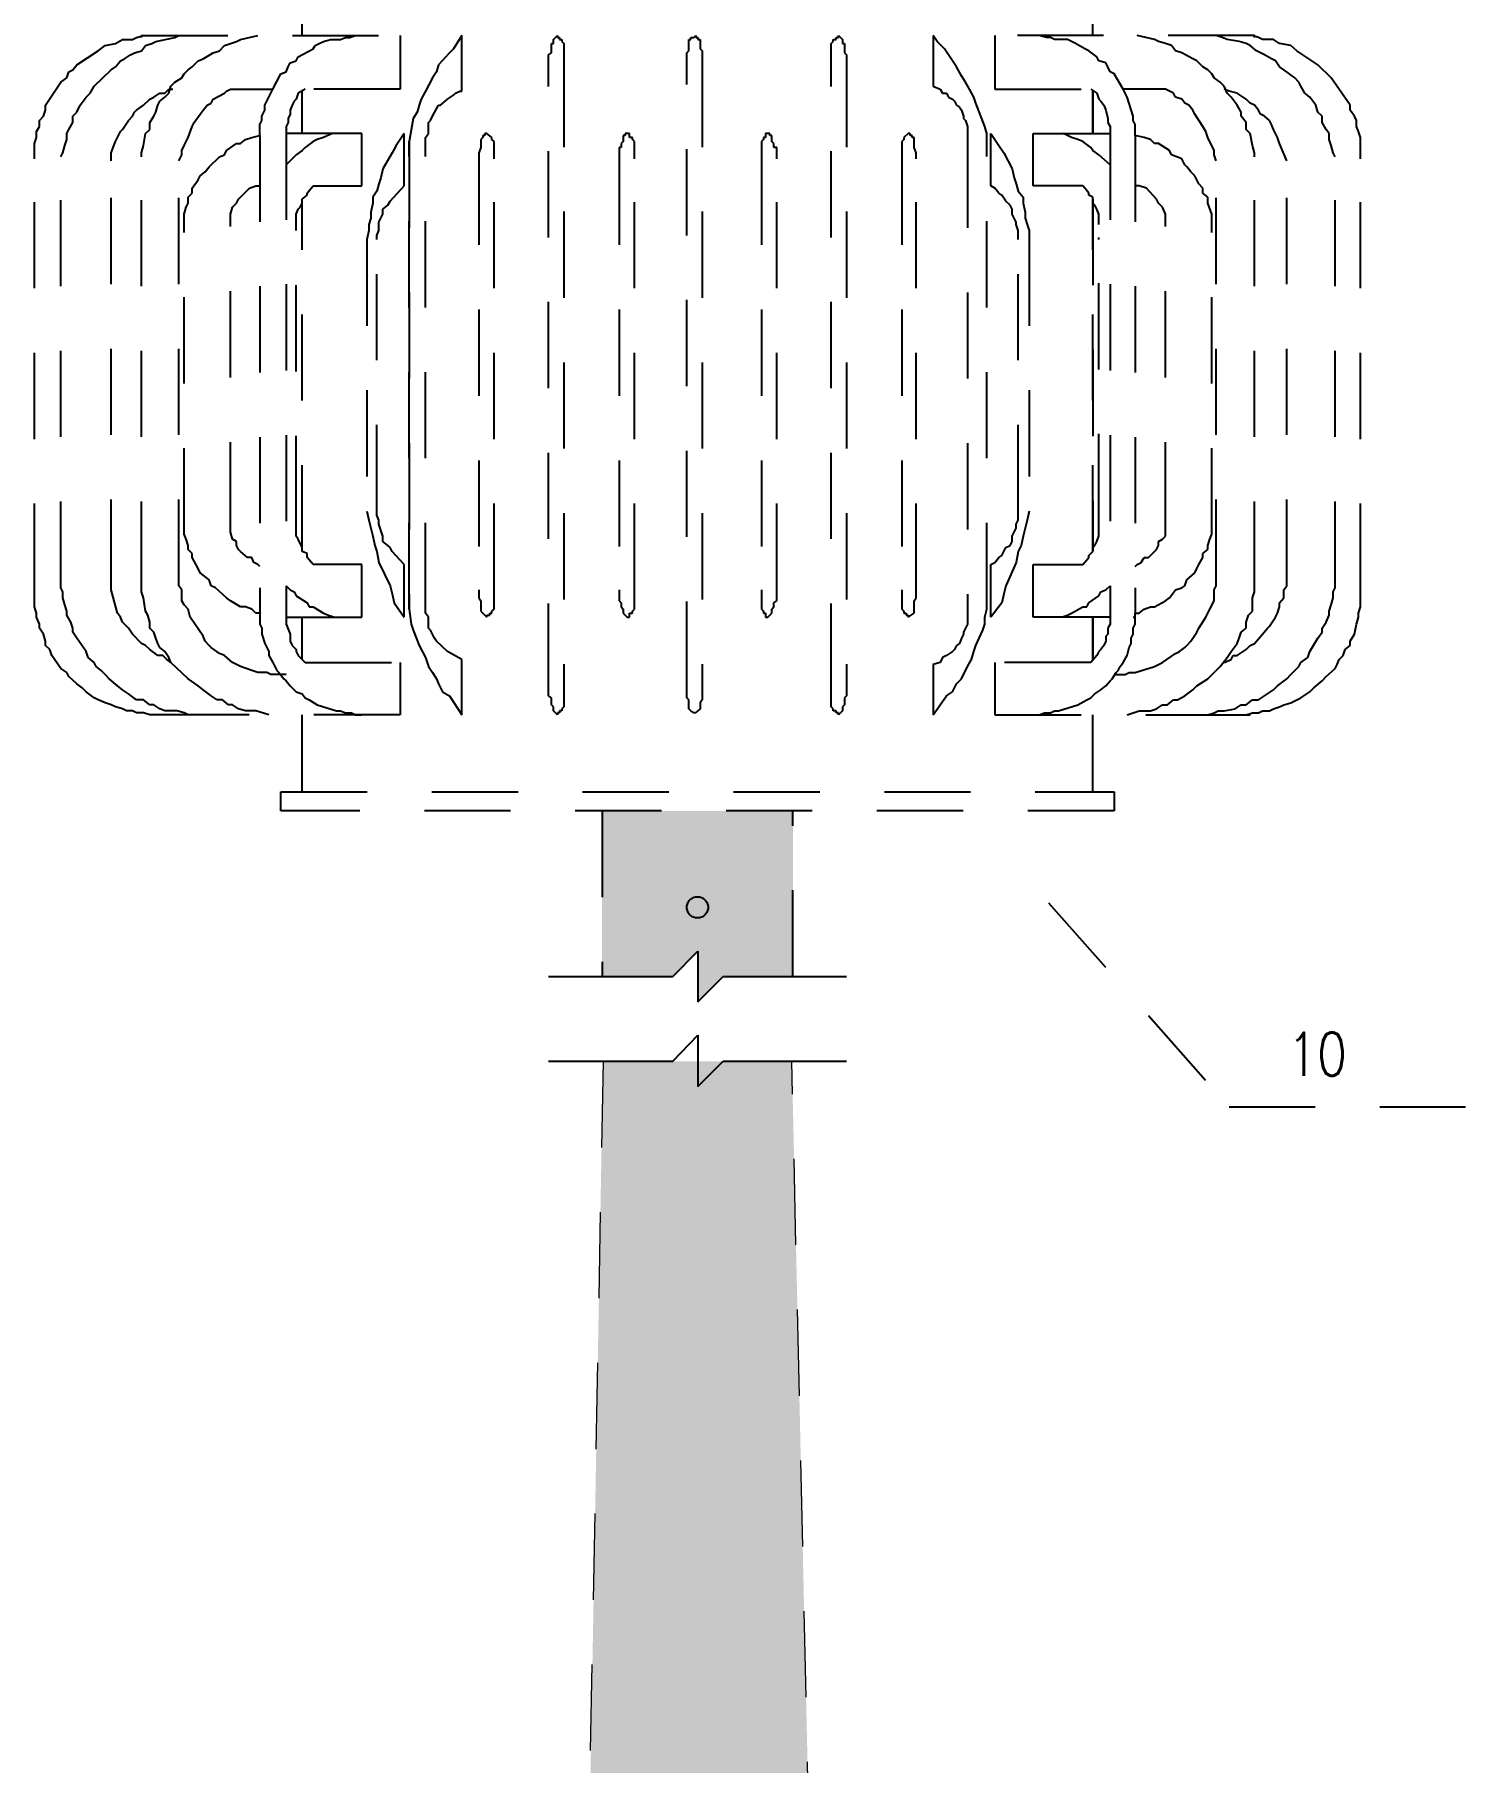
# Model space of a CAD drawing. Header units: metres. Extents: x 2999 to 3164, y 1641 to 1678.
# Drawn here: x 3117.971 to 3121.291, y 1661.37 to 1665.38 of the extents above; entities that cross this region are included whole.
import ezdxf

# ---------------------------------------------------------------- set-up
doc = ezdxf.new("R2010")
doc.units = ezdxf.units.M
doc.linetypes.add('CONTORNO_QUADRO_T', pattern=[0.35, 0.2, -0.15])
doc.linetypes.add('Contínuo', pattern=[0])
doc.layers.add('PDF29_Geometry', color=7, linetype='Continuous')
doc.layers.add('PDF29_Solid Fills', color=7, linetype='Continuous', true_color=0x939598)
doc.layers.add('PDF8_Text', color=30, linetype='Continuous', true_color=0xff7f00)
doc.styles.add('ROMANS', font='ROMANS.shx', dxfattribs={"width": 0.8, "height": 0.1})

msp = doc.modelspace()

# ---------------------------------------------------------------- linework, layer by layer
at = {"layer": 'PDF29_Geometry', "linetype": 'CONTORNO_QUADRO_T', "lineweight": 25}
for points in [[(3118.592, 1665.3776), (3118.592, 1665.6002)], [(3120.4265, 1665.3776), (3120.4265, 1665.6002)], [(3118.5779, 1664.9254), (3118.5779, 1664.9442), (3118.5779, 1664.9488), (3118.5779, 1664.9629), (3118.5826, 1664.9746), (3118.5873, 1664.9793), (3118.592, 1664.9887), (3118.592, 1664.9981), (3118.6037, 1665.0074), (3118.6037, 1665.0121), (3118.613, 1665.0238), (3118.6177, 1665.0285), (3118.7302, 1665.0285), (3118.7302, 1665.1503), (3118.5545, 1665.1503), (3118.5545, 1664.028), (3118.5545, 1664.0116), (3118.5638, 1663.9882), (3118.5638, 1663.9835), (3118.5638, 1663.9718), (3118.5685, 1663.9624), (3118.5779, 1663.9531), (3118.5779, 1663.9484), (3118.5826, 1663.939), (3118.599, 1663.9226), (3118.8192, 1663.9226), (3118.8192, 1663.8008), (3118.2874, 1663.8008), (3118.2382, 1663.8008), (3118.2241, 1663.8055), (3118.2077, 1663.8055), (3118.1983, 1663.8101), (3118.1843, 1663.8101), (3118.1749, 1663.8148), (3118.1585, 1663.8195), (3118.1491, 1663.8242), (3118.1351, 1663.8289), (3118.1187, 1663.8359), (3118.1093, 1663.8406), (3118.0906, 1663.8547), (3118.0812, 1663.864), (3118.0695, 1663.8734), (3118.0507, 1663.8898), (3118.046, 1663.8992), (3118.032, 1663.9086), (3118.0109, 1663.939), (3118.0062, 1663.9531), (3117.9968, 1663.9624), (3117.9968, 1663.9718), (3117.9921, 1663.9882), (3117.9828, 1664.0023), (3117.9828, 1664.0116), (3117.9757, 1664.028), (3117.9757, 1664.0374), (3117.9711, 1664.0515), (3117.9711, 1664.0608), (3117.9711, 1664.0772), (3117.9711, 1664.0913), (3117.9711, 1665.0918), (3117.9711, 1665.1011), (3117.9711, 1665.1175), (3117.9711, 1665.1269), (3117.9757, 1665.141), (3117.9757, 1665.155), (3117.9828, 1665.1667), (3117.9828, 1665.1808), (3117.9921, 1665.1902), (3117.9968, 1665.2042), (3117.9968, 1665.216), (3118.032, 1665.2698), (3118.046, 1665.2792), (3118.0507, 1665.2933), (3118.0601, 1665.298), (3118.0695, 1665.3097), (3118.1187, 1665.3425), (3118.1351, 1665.3542), (3118.1585, 1665.3589), (3118.1749, 1665.3682), (3118.1843, 1665.3682), (3118.1983, 1665.3682), (3118.2077, 1665.3729), (3118.2241, 1665.3776)], [(3118.3272, 1663.8008), (3118.3178, 1663.8055), (3118.3014, 1663.8101), (3118.2874, 1663.8101), (3118.2733, 1663.8101), (3118.2616, 1663.8148), (3118.2475, 1663.8242), (3118.2382, 1663.8242), (3118.2241, 1663.8359), (3118.2077, 1663.8359), (3118.189, 1663.85), (3118.1749, 1663.8593), (3118.1632, 1663.8687), (3118.1444, 1663.8851), (3118.1351, 1663.8945), (3118.1257, 1663.9039), (3118.114, 1663.9132), (3118.1093, 1663.9226), (3118.0952, 1663.9343), (3118.0906, 1663.9484), (3118.0695, 1663.9788), (3118.0601, 1663.9929), (3118.0601, 1664.0023), (3118.0554, 1664.0163), (3118.046, 1664.0327), (3118.046, 1664.0421), (3118.0413, 1664.0562), (3118.0367, 1664.0726), (3118.0367, 1664.0866), (3118.032, 1664.096), (3118.032, 1665.0965), (3118.0367, 1665.1058), (3118.0413, 1665.1222), (3118.046, 1665.1363), (3118.046, 1665.1503), (3118.0507, 1665.1597), (3118.0601, 1665.1761), (3118.0601, 1665.1902), (3118.0695, 1665.1996), (3118.0765, 1665.216), (3118.0906, 1665.2347), (3118.0999, 1665.2441), (3118.1093, 1665.2605), (3118.1491, 1665.298), (3118.1585, 1665.305), (3118.1702, 1665.319), (3118.1796, 1665.3237), (3118.1936, 1665.3331), (3118.203, 1665.3378), (3118.2194, 1665.3425), (3118.2288, 1665.3542), (3118.2428, 1665.3589), (3118.2522, 1665.3636), (3118.2967, 1665.3729), (3118.3061, 1665.3776)], [(3118.5146, 1663.8008), (3118.4842, 1663.8101), (3118.4701, 1663.8101), (3118.4607, 1663.8101), (3118.4443, 1663.8148), (3118.4303, 1663.8242), (3118.4209, 1663.8242), (3118.4069, 1663.8359), (3118.3951, 1663.8359), (3118.3811, 1663.8453), (3118.3623, 1663.8593), (3118.3506, 1663.8687), (3118.3272, 1663.8851), (3118.2874, 1663.9226), (3118.2827, 1663.9343), (3118.2733, 1663.9484), (3118.2616, 1663.9578), (3118.2569, 1663.9671), (3118.2522, 1663.9788), (3118.2475, 1663.9929), (3118.2382, 1664.0023), (3118.2382, 1664.0163), (3118.2335, 1664.0327), (3118.2288, 1664.0421), (3118.2241, 1664.0726), (3118.2194, 1664.0866), (3118.2194, 1664.096), (3118.2194, 1665.0965), (3118.2194, 1665.1058), (3118.2241, 1665.1222), (3118.2288, 1665.1503), (3118.2382, 1665.1597), (3118.2382, 1665.1761), (3118.2475, 1665.1902), (3118.2522, 1665.1996), (3118.2569, 1665.216), (3118.2616, 1665.2253), (3118.2733, 1665.2347), (3118.2827, 1665.2441), (3118.2874, 1665.2605), (3118.2967, 1665.2698), (3118.3131, 1665.2792), (3118.3178, 1665.2886), (3118.3272, 1665.298), (3118.3366, 1665.305), (3118.3506, 1665.319), (3118.3623, 1665.3237), (3118.3858, 1665.3378), (3118.3998, 1665.3425), (3118.4115, 1665.3542), (3118.4256, 1665.3589), (3118.4397, 1665.3636), (3118.449, 1665.3682), (3118.4889, 1665.3776)], [(3118.2194, 1665.3729), (3118.2194, 1665.3776), (3118.8192, 1665.3776), (3118.8192, 1665.2534), (3118.599, 1665.2534), (3118.5826, 1665.2441), (3118.5779, 1665.23), (3118.5732, 1665.2253), (3118.5685, 1665.216), (3118.5638, 1665.2042), (3118.5638, 1665.1949), (3118.5592, 1665.1855), (3118.5592, 1665.1761), (3118.5545, 1665.1667), (3118.5545, 1665.1457)], [(3118.4935, 1665.1457), (3118.4935, 1664.0374), (3118.4842, 1664.0374), (3118.4748, 1664.0468), (3118.4607, 1664.0515), (3118.449, 1664.0515), (3118.4256, 1664.0655), (3118.4162, 1664.0726), (3118.3905, 1664.096), (3118.3811, 1664.1007), (3118.3764, 1664.1147), (3118.3553, 1664.1311), (3118.3506, 1664.1405), (3118.3366, 1664.1663), (3118.3366, 1664.1757), (3118.3272, 1664.185), (3118.3272, 1664.1944), (3118.3225, 1664.2085), (3118.3178, 1664.2202), (3118.3178, 1664.9629), (3118.3225, 1664.9793), (3118.3272, 1664.9887), (3118.3272, 1665.0027), (3118.3366, 1665.0121), (3118.3366, 1665.0238), (3118.3506, 1665.0426), (3118.3553, 1665.0519), (3118.367, 1665.0613), (3118.3764, 1665.073), (3118.3998, 1665.0965), (3118.4115, 1665.1011), (3118.4162, 1665.1105), (3118.4397, 1665.1269), (3118.449, 1665.1269), (3118.4607, 1665.1363), (3118.4748, 1665.141), (3118.4935, 1665.1457), (3118.4935, 1665.1714), (3118.4982, 1665.1808), (3118.4982, 1665.1902), (3118.5053, 1665.2042), (3118.5053, 1665.216), (3118.5146, 1665.2347), (3118.5193, 1665.2441), (3118.524, 1665.2534), (3118.5428, 1665.2886), (3118.5545, 1665.2933), (3118.5592, 1665.305), (3118.5638, 1665.3144), (3118.5779, 1665.319), (3118.5826, 1665.3284), (3118.6177, 1665.3472), (3118.6224, 1665.3542), (3118.6318, 1665.3589), (3118.6412, 1665.3636), (3118.6576, 1665.3682), (3118.6669, 1665.3682), (3118.681, 1665.3682), (3118.6927, 1665.3729), (3118.7021, 1665.3729), (3118.7161, 1665.3776), (3118.7255, 1665.3776)], [(3120.8014, 1665.3729), (3120.8014, 1665.3776), (3120.1993, 1665.3776), (3120.1993, 1665.2534), (3120.4218, 1665.2534), (3120.4359, 1665.2441), (3120.4406, 1665.23), (3120.4453, 1665.2253), (3120.4523, 1665.216), (3120.457, 1665.2042), (3120.4617, 1665.1855), (3120.4617, 1665.1761), (3120.4664, 1665.1667), (3120.4664, 1665.1457)], [(3120.5249, 1665.1457), (3120.5249, 1664.0374), (3120.5343, 1664.0374), (3120.546, 1664.0468), (3120.5601, 1664.0515), (3120.5695, 1664.0515), (3120.5952, 1664.0655), (3120.6046, 1664.0726), (3120.6187, 1664.0913), (3120.6327, 1664.096), (3120.6397, 1664.1007), (3120.6444, 1664.1147), (3120.6632, 1664.1311), (3120.6679, 1664.1405), (3120.6725, 1664.1499), (3120.6819, 1664.1663), (3120.6819, 1664.1757), (3120.6936, 1664.185), (3120.6936, 1664.1944), (3120.6983, 1664.2085), (3120.703, 1664.2202), (3120.703, 1664.9629), (3120.6936, 1664.9887), (3120.6936, 1665.0027), (3120.6819, 1665.0121), (3120.6819, 1665.0238), (3120.6725, 1665.0332), (3120.6679, 1665.0426), (3120.6632, 1665.0519), (3120.6538, 1665.0613), (3120.6444, 1665.073), (3120.6397, 1665.0777), (3120.6327, 1665.0918), (3120.6093, 1665.1011), (3120.6046, 1665.1105), (3120.5788, 1665.1269), (3120.5695, 1665.1269), (3120.5601, 1665.1363), (3120.546, 1665.141), (3120.5249, 1665.1457), (3120.5249, 1665.1714), (3120.5203, 1665.1808), (3120.5203, 1665.1902), (3120.5062, 1665.2347), (3120.5015, 1665.2441), (3120.4968, 1665.2534), (3120.4757, 1665.2886), (3120.4664, 1665.2933), (3120.4617, 1665.305), (3120.457, 1665.3144), (3120.4406, 1665.319), (3120.4359, 1665.3284), (3120.4172, 1665.3425), (3120.4078, 1665.3472), (3120.3867, 1665.3589), (3120.3773, 1665.3636), (3120.368, 1665.3682), (3120.3539, 1665.3682), (3120.3375, 1665.3682), (3120.3281, 1665.3729), (3120.3188, 1665.3729), (3120.3024, 1665.3776), (3120.293, 1665.3776)], [(3120.5062, 1663.8008), (3120.5343, 1663.8101), (3120.5507, 1663.8101), (3120.5601, 1663.8101), (3120.5741, 1663.8148), (3120.5882, 1663.8242), (3120.5999, 1663.8242), (3120.614, 1663.8359), (3120.6233, 1663.8359), (3120.6397, 1663.8453), (3120.6585, 1663.8593), (3120.6679, 1663.8687), (3120.6936, 1663.8851), (3120.7124, 1663.9039), (3120.7218, 1663.9132), (3120.7382, 1663.9343), (3120.7475, 1663.9484), (3120.7616, 1663.9671), (3120.7663, 1663.9788), (3120.771, 1663.9929), (3120.7827, 1664.0023), (3120.7827, 1664.0163), (3120.7874, 1664.0327), (3120.7967, 1664.0421), (3120.7967, 1664.0562), (3120.7967, 1664.0726), (3120.8014, 1664.0866), (3120.8014, 1664.096), (3120.8014, 1665.0965), (3120.8014, 1665.1058), (3120.7967, 1665.1222), (3120.792, 1665.1503), (3120.7827, 1665.1597), (3120.7827, 1665.1761), (3120.771, 1665.1902), (3120.771, 1665.1996), (3120.7616, 1665.216), (3120.7475, 1665.2347), (3120.7382, 1665.2441), (3120.7311, 1665.2605), (3120.7218, 1665.2698), (3120.7077, 1665.2792), (3120.703, 1665.2886), (3120.6936, 1665.298), (3120.6819, 1665.305), (3120.6679, 1665.319), (3120.6585, 1665.3237), (3120.6327, 1665.3378), (3120.6187, 1665.3425), (3120.6093, 1665.3542), (3120.5952, 1665.3589), (3120.5788, 1665.3636), (3120.5695, 1665.3682), (3120.5296, 1665.3776)], [(3120.6936, 1663.8008), (3120.7077, 1663.8055), (3120.7171, 1663.8101), (3120.7311, 1663.8101), (3120.7569, 1663.8148), (3120.771, 1663.8242), (3120.7827, 1663.8242), (3120.7967, 1663.8359), (3120.8108, 1663.8359), (3120.8319, 1663.85), (3120.8459, 1663.8593), (3120.8553, 1663.8687), (3120.8764, 1663.8851), (3120.8858, 1663.8945), (3120.8951, 1663.9039), (3120.9045, 1663.9132), (3120.9092, 1663.9226), (3120.9256, 1663.9343), (3120.9303, 1663.9484), (3120.949, 1663.9788), (3120.9584, 1663.9929), (3120.9584, 1664.0023), (3120.9678, 1664.0163), (3120.9748, 1664.0327), (3120.9748, 1664.0421), (3120.9795, 1664.0562), (3120.9842, 1664.0726), (3120.9842, 1664.0866), (3120.9889, 1664.096), (3120.9889, 1665.0965), (3120.9842, 1665.1058), (3120.9795, 1665.1222), (3120.9748, 1665.1363), (3120.9748, 1665.1503), (3120.9678, 1665.1597), (3120.9584, 1665.1761), (3120.9584, 1665.1902), (3120.949, 1665.1996), (3120.9443, 1665.216), (3120.9303, 1665.2347), (3120.9186, 1665.2441), (3120.9092, 1665.2605), (3120.9045, 1665.2698), (3120.8951, 1665.2792), (3120.8694, 1665.298), (3120.86, 1665.305), (3120.8506, 1665.319), (3120.8412, 1665.3237), (3120.8248, 1665.3331), (3120.8061, 1665.3425), (3120.792, 1665.3542), (3120.7827, 1665.3589), (3120.7663, 1665.3636), (3120.7382, 1665.3682), (3120.7264, 1665.3729), (3120.7124, 1665.3776)], [(3120.7311, 1663.8008), (3120.7827, 1663.8008), (3120.7967, 1663.8055), (3120.8108, 1663.8055), (3120.8202, 1663.8101), (3120.8366, 1663.8101), (3120.8459, 1663.8148), (3120.86, 1663.8195), (3120.8694, 1663.8242), (3120.8858, 1663.8289), (3120.8998, 1663.8359), (3120.9092, 1663.8406), (3120.9303, 1663.8547), (3120.9397, 1663.864), (3120.9584, 1663.8804), (3120.9678, 1663.8898), (3120.9889, 1663.9086), (3120.9935, 1663.9179), (3120.9982, 1663.9296), (3121.0076, 1663.939), (3121.0123, 1663.9531), (3121.024, 1663.9624), (3121.024, 1663.9718), (3121.0334, 1663.9882), (3121.0381, 1664.0116), (3121.0427, 1664.028), (3121.0427, 1664.0374), (3121.0474, 1664.0515), (3121.0474, 1664.0608), (3121.0474, 1664.0772), (3121.0474, 1664.0913), (3121.0474, 1665.0918), (3121.0474, 1665.1011), (3121.0474, 1665.1175), (3121.0474, 1665.141), (3121.0427, 1665.155), (3121.0381, 1665.1667), (3121.0381, 1665.1808), (3121.0334, 1665.1902), (3121.024, 1665.2042), (3121.024, 1665.216), (3120.9795, 1665.2792), (3120.949, 1665.3097), (3120.8998, 1665.3425), (3120.8858, 1665.3542), (3120.86, 1665.3589), (3120.8459, 1665.3682), (3120.8366, 1665.3682), (3120.8202, 1665.3682), (3120.8108, 1665.3729), (3120.7967, 1665.3776)], [(3118.2874, 1663.9226), (3118.278, 1663.9296), (3118.2686, 1663.939), (3118.2569, 1663.939), (3118.2382, 1663.9531), (3118.2288, 1663.9624), (3118.2194, 1663.9671), (3118.1983, 1663.9882), (3118.189, 1664.0023), (3118.1843, 1664.007), (3118.1749, 1664.0163), (3118.1702, 1664.028), (3118.1632, 1664.0374), (3118.1491, 1664.0913), (3118.1491, 1664.1007), (3118.1491, 1665.0871), (3118.1491, 1665.0965), (3118.1491, 1665.1058), (3118.1538, 1665.1175), (3118.1585, 1665.1316), (3118.1632, 1665.141), (3118.1702, 1665.155), (3118.1749, 1665.1597), (3118.189, 1665.1808), (3118.1983, 1665.1902), (3118.203, 1665.1996), (3118.2077, 1665.2042), (3118.2241, 1665.216), (3118.2382, 1665.23), (3118.2475, 1665.2347), (3118.2616, 1665.2441), (3118.2733, 1665.2441), (3118.2827, 1665.2534), (3118.2921, 1665.2534)], [(3118.5545, 1663.8945), (3118.5193, 1663.8945), (3118.51, 1663.8992), (3118.4982, 1663.8992), (3118.4889, 1663.8992), (3118.4748, 1663.9039), (3118.449, 1663.9132), (3118.4397, 1663.9179), (3118.4303, 1663.9226), (3118.4115, 1663.939), (3118.3998, 1663.9437), (3118.3811, 1663.9578), (3118.3764, 1663.9624), (3118.367, 1663.9718), (3118.3623, 1663.9835), (3118.3319, 1664.028), (3118.3272, 1664.0468), (3118.3178, 1664.0562), (3118.3131, 1664.0655), (3118.3131, 1664.0772), (3118.3131, 1664.0913), (3118.3061, 1664.1007), (3118.3061, 1665.0871), (3118.3131, 1665.1011), (3118.3131, 1665.1105), (3118.3178, 1665.1222), (3118.3272, 1665.141), (3118.3366, 1665.1667), (3118.3413, 1665.1761), (3118.3553, 1665.1949), (3118.3623, 1665.2042), (3118.3717, 1665.216), (3118.3811, 1665.2206), (3118.3858, 1665.23), (3118.4115, 1665.2441), (3118.4162, 1665.2488), (3118.4256, 1665.2534), (3118.524, 1665.2534)], [(3118.592, 1665.1503), (3118.592, 1665.2488)], [(3120.4265, 1665.2488), (3120.4265, 1665.1503), (3120.4265, 1665.2488), (3120.4265, 1665.1503)], [(3120.4757, 1663.8945), (3120.5015, 1663.8945), (3120.5109, 1663.8992), (3120.5249, 1663.8992), (3120.5695, 1663.9132), (3120.5788, 1663.9179), (3120.5882, 1663.9226), (3120.6187, 1663.9437), (3120.628, 1663.9484), (3120.6397, 1663.9578), (3120.6444, 1663.9624), (3120.6538, 1663.9718), (3120.6679, 1663.9929), (3120.6725, 1664.0023), (3120.6889, 1664.028), (3120.6936, 1664.0374), (3120.6983, 1664.0468), (3120.7077, 1664.0655), (3120.7077, 1664.0772), (3120.7077, 1664.0913), (3120.7124, 1664.1007), (3120.7124, 1665.0871), (3120.7077, 1665.1011), (3120.7077, 1665.1105), (3120.6936, 1665.141), (3120.6889, 1665.155), (3120.6819, 1665.1667), (3120.6632, 1665.1949), (3120.6585, 1665.2042), (3120.6491, 1665.216), (3120.6397, 1665.2206), (3120.6327, 1665.23), (3120.6187, 1665.2347), (3120.614, 1665.2441), (3120.5952, 1665.2534), (3120.4968, 1665.2534)], [(3120.7311, 1663.9226), (3120.7475, 1663.9296), (3120.7522, 1663.939), (3120.7616, 1663.939), (3120.7827, 1663.9531), (3120.792, 1663.9624), (3120.8014, 1663.9671), (3120.8202, 1663.9882), (3120.8319, 1664.0023), (3120.8366, 1664.007), (3120.8506, 1664.028), (3120.8553, 1664.0374), (3120.86, 1664.0515), (3120.86, 1664.0608), (3120.8694, 1664.0726), (3120.8694, 1664.0819), (3120.8694, 1664.0913), (3120.8764, 1664.1007), (3120.8764, 1665.0871), (3120.86, 1665.1269), (3120.8553, 1665.141), (3120.8506, 1665.1503), (3120.8459, 1665.1597), (3120.8412, 1665.1714), (3120.8366, 1665.1808), (3120.8248, 1665.1902), (3120.8155, 1665.1949), (3120.8108, 1665.2042), (3120.8014, 1665.216), (3120.792, 1665.2206), (3120.7827, 1665.23), (3120.7616, 1665.2441), (3120.7428, 1665.2488), (3120.7311, 1665.2534)], [(3118.6622, 1665.1503), (3118.6412, 1665.141), (3118.6271, 1665.1363), (3118.6177, 1665.1316), (3118.599, 1665.1175), (3118.592, 1665.1105), (3118.5779, 1665.1011), (3118.5545, 1665.0777)], [(3120.1805, 1664.0468), (3120.1805, 1665.1503)], [(3120.4664, 1664.028), (3120.2883, 1664.028), (3120.2883, 1664.1499), (3120.4031, 1664.1499), (3120.4172, 1664.1663), (3120.4172, 1664.171), (3120.4265, 1664.1803), (3120.4265, 1664.1897), (3120.4312, 1664.1944), (3120.4359, 1664.2038), (3120.4406, 1664.2155), (3120.4406, 1664.2249), (3120.4406, 1664.2295), (3120.4406, 1664.253), (3120.4406, 1664.9395), (3120.4406, 1664.9488), (3120.4406, 1664.9535), (3120.4406, 1664.9629), (3120.4359, 1664.9746), (3120.4312, 1664.984), (3120.4265, 1664.9887), (3120.4265, 1665.0027), (3120.4172, 1665.0074), (3120.4172, 1665.0121), (3120.4078, 1665.0238), (3120.4031, 1665.0285), (3120.2883, 1665.0285), (3120.2883, 1665.1503), (3120.4664, 1665.1503), (3120.4664, 1664.028), (3120.4664, 1664.0116), (3120.4617, 1664.0023), (3120.4617, 1663.9882), (3120.457, 1663.9835), (3120.457, 1663.9718), (3120.4523, 1663.9624), (3120.4453, 1663.9531), (3120.4406, 1663.9484), (3120.4359, 1663.939), (3120.4218, 1663.9226), (3120.1993, 1663.9226), (3120.1993, 1663.8008), (3120.7311, 1663.8008), (3120.792, 1663.8008)], [(3120.4664, 1665.0777), (3120.4406, 1665.1011), (3120.4265, 1665.1105), (3120.4218, 1665.1175), (3120.4031, 1665.1316), (3120.3914, 1665.1363), (3120.3773, 1665.141), (3120.3586, 1665.1503)], [(3118.8403, 1664.0468), (3118.8403, 1665.1316)], [(3118.4935, 1664.1452), (3118.4889, 1664.1499), (3118.4795, 1664.1546), (3118.4748, 1664.1663), (3118.4654, 1664.1663), (3118.449, 1664.1803), (3118.4443, 1664.185), (3118.4397, 1664.1944), (3118.4397, 1664.2038), (3118.4303, 1664.2085), (3118.4256, 1664.2249), (3118.4256, 1664.2342), (3118.4256, 1664.9488), (3118.4256, 1664.9582), (3118.4256, 1664.9629), (3118.4303, 1664.9793), (3118.435, 1664.984), (3118.4397, 1664.9887), (3118.4443, 1664.9981), (3118.4701, 1665.0238), (3118.4842, 1665.0285), (3118.4935, 1665.0285)], [(3120.5249, 1664.1452), (3120.5296, 1664.1499), (3120.539, 1664.1546), (3120.546, 1664.1663), (3120.5554, 1664.1663), (3120.5695, 1664.1803), (3120.5741, 1664.185), (3120.5788, 1664.1944), (3120.5788, 1664.2038), (3120.5882, 1664.2085), (3120.5952, 1664.2155), (3120.5952, 1664.2249), (3120.5952, 1664.2342), (3120.5952, 1664.9488), (3120.5952, 1664.9582), (3120.5952, 1664.9629), (3120.5882, 1664.9793), (3120.5835, 1664.984), (3120.5788, 1664.9887), (3120.5741, 1664.9981), (3120.5507, 1665.0238), (3120.5343, 1665.0285), (3120.5249, 1665.0285)], [(3118.592, 1664.1803), (3118.592, 1664.9981)], [(3120.4265, 1664.1803), (3120.4265, 1664.9981)], [(3120.4265, 1664.9981), (3120.4265, 1664.1803), (3120.4265, 1664.9981)], [(3118.5545, 1664.028), (3118.7302, 1664.028), (3118.7302, 1664.1499), (3118.6177, 1664.1499), (3118.6037, 1664.1663), (3118.6037, 1664.1757), (3118.592, 1664.1803), (3118.592, 1664.1897), (3118.5873, 1664.1991), (3118.5826, 1664.2085), (3118.5779, 1664.2155), (3118.5779, 1664.2295), (3118.5779, 1664.2389), (3118.5779, 1664.2483), (3118.5779, 1664.9488)], [(3120.4406, 1664.9043), (3120.4406, 1664.909)], [(3118.5545, 1664.1007), (3118.5638, 1664.0913), (3118.5732, 1664.0866), (3118.5779, 1664.0772), (3118.6037, 1664.0608), (3118.6084, 1664.0515), (3118.6177, 1664.0515), (3118.6412, 1664.0374), (3118.6529, 1664.0327), (3118.6669, 1664.028)], [(3120.3539, 1664.028), (3120.368, 1664.0327), (3120.3773, 1664.0374), (3120.4031, 1664.0515), (3120.4125, 1664.0515), (3120.4172, 1664.0608), (3120.4406, 1664.0772), (3120.4453, 1664.0866), (3120.457, 1664.0913), (3120.4664, 1664.1007)], [(3118.4935, 1664.0374), (3118.4935, 1664.0116), (3118.4982, 1664.0023), (3118.4982, 1663.9882), (3118.5053, 1663.9671), (3118.51, 1663.9578), (3118.5146, 1663.9484), (3118.5146, 1663.939), (3118.524, 1663.9226), (3118.5287, 1663.9132), (3118.5334, 1663.9039), (3118.5381, 1663.8992), (3118.5498, 1663.8851), (3118.5545, 1663.8804), (3118.5638, 1663.8687), (3118.5732, 1663.8593), (3118.5779, 1663.8547), (3118.592, 1663.85), (3118.599, 1663.8406), (3118.6084, 1663.8359), (3118.6271, 1663.8242), (3118.6716, 1663.8101), (3118.681, 1663.8101), (3118.6927, 1663.8055), (3118.7068, 1663.8055), (3118.7161, 1663.8008), (3118.7302, 1663.8008)], [(3118.592, 1663.9296), (3118.592, 1664.028)], [(3120.2883, 1663.8008), (3120.3024, 1663.8008), (3120.3141, 1663.8055), (3120.3281, 1663.8055), (3120.3375, 1663.8101), (3120.3469, 1663.8101), (3120.3914, 1663.8242), (3120.4125, 1663.8359), (3120.4218, 1663.8406), (3120.4312, 1663.85), (3120.4453, 1663.8593), (3120.457, 1663.8687), (3120.4664, 1663.8804), (3120.4711, 1663.8851), (3120.4804, 1663.8992), (3120.4851, 1663.9039), (3120.4898, 1663.9132), (3120.4968, 1663.9226), (3120.5062, 1663.939), (3120.5109, 1663.9578), (3120.5156, 1663.9671), (3120.5156, 1663.9788), (3120.5203, 1663.9882), (3120.5203, 1664.0023), (3120.5249, 1664.0116), (3120.5249, 1664.0374)], [(3120.4265, 1663.9296), (3120.4265, 1664.028)], [(3120.4265, 1664.028), (3120.4265, 1663.9296), (3120.4265, 1664.028)], [(3120.5203, 1664.028), (3120.5249, 1664.028)], [(3118.592, 1663.6227), (3118.592, 1663.8008)], [(3120.4265, 1663.6227), (3120.4265, 1663.8008)], [(3119.2878, 1663.5782), (3119.2878, 1663.1939)], [(3119.7307, 1663.1939), (3119.7307, 1663.5782)], [(3119.1637, 1663.1939), (3119.3464, 1663.1939), (3119.4518, 1663.1939), (3119.5104, 1663.2525), (3119.5104, 1663.1939), (3119.5104, 1663.1354), (3119.569, 1663.1939), (3119.6721, 1663.1939), (3119.8548, 1663.1939)], [(3119.1637, 1662.9971), (3119.3464, 1662.9971), (3119.4518, 1662.9971), (3119.5104, 1663.058), (3119.5104, 1662.9971), (3119.5104, 1662.9385), (3119.569, 1662.9971), (3119.6721, 1662.9971), (3119.8548, 1662.9971)]]:
    msp.add_lwpolyline(points, dxfattribs=at)
for points in [[(3118.9622, 1663.9296), (3118.9293, 1663.9484), (3118.9036, 1663.9718), (3118.8989, 1663.9788), (3118.8942, 1663.9882), (3118.8895, 1663.9976), (3118.8848, 1664.0023), (3118.8848, 1664.0116), (3118.8848, 1664.0234), (3118.8848, 1664.028), (3118.8778, 1664.0374), (3118.8778, 1664.0468), (3118.8778, 1665.1316), (3118.8778, 1665.141), (3118.8848, 1665.1503), (3118.8848, 1665.1597), (3118.8848, 1665.1667), (3118.8848, 1665.1761), (3118.8895, 1665.1808), (3118.8942, 1665.1902), (3118.9083, 1665.216), (3118.9129, 1665.216), (3118.9293, 1665.23), (3118.9434, 1665.2394), (3118.9481, 1665.2441), (3118.9575, 1665.2488), (3118.9622, 1665.2488), (3118.9622, 1665.3776), (3118.9434, 1665.3472), (3118.934, 1665.3378), (3118.9083, 1665.3097), (3118.9036, 1665.2933), (3118.8942, 1665.2792), (3118.8778, 1665.2488), (3118.8684, 1665.23), (3118.8637, 1665.216), (3118.8591, 1665.1996), (3118.8497, 1665.1855), (3118.8403, 1665.1316), (3118.8403, 1664.0468), (3118.845, 1664.0116), (3118.8497, 1663.9976), (3118.8637, 1663.9624), (3118.8778, 1663.9343), (3118.8848, 1663.9132), (3118.8942, 1663.8992), (3118.9036, 1663.8851), (3118.9083, 1663.8734), (3118.9176, 1663.8547), (3118.934, 1663.8453), (3118.9622, 1663.8008)], [(3119.1637, 1665.319), (3119.1637, 1665.3331), (3119.1707, 1665.3378), (3119.1707, 1665.3589), (3119.1754, 1665.3589), (3119.1754, 1665.3682), (3119.1847, 1665.3776), (3119.1847, 1665.3729), (3119.1894, 1665.3729), (3119.1894, 1665.3682), (3119.1941, 1665.3682), (3119.1941, 1665.3636), (3119.1988, 1665.3589), (3119.1988, 1665.3472), (3119.1988, 1665.3425), (3119.1988, 1665.319), (3119.1988, 1663.8593), (3119.1988, 1663.8359), (3119.1988, 1663.8289), (3119.1988, 1663.8195), (3119.1941, 1663.8148), (3119.1941, 1663.8101), (3119.1894, 1663.8101), (3119.1894, 1663.8055), (3119.1847, 1663.8055), (3119.1847, 1663.8008), (3119.1754, 1663.8101), (3119.1754, 1663.8195), (3119.1707, 1663.8242), (3119.1707, 1663.8406), (3119.1637, 1663.8453), (3119.1637, 1663.8593)], [(3119.5198, 1663.864), (3119.5198, 1663.8359), (3119.5151, 1663.8289), (3119.5151, 1663.8242), (3119.5151, 1663.8148), (3119.5104, 1663.8101), (3119.5057, 1663.8055), (3119.501, 1663.8055), (3119.494, 1663.8101), (3119.4893, 1663.8148), (3119.4893, 1663.8242), (3119.4893, 1663.8359), (3119.4846, 1663.8406), (3119.4846, 1663.864), (3119.4846, 1665.319), (3119.4846, 1665.3378), (3119.4893, 1665.3425), (3119.4893, 1665.3589), (3119.4893, 1665.3636), (3119.4893, 1665.3682), (3119.494, 1665.3682), (3119.494, 1665.3729), (3119.501, 1665.3729), (3119.5057, 1665.3776), (3119.5057, 1665.3729), (3119.5104, 1665.3729), (3119.5104, 1665.3682), (3119.5151, 1665.3682), (3119.5151, 1665.3636), (3119.5151, 1665.3589), (3119.5151, 1665.3472), (3119.5198, 1665.3425), (3119.5198, 1665.319)], [(3119.8197, 1665.319), (3119.8197, 1665.3425), (3119.8197, 1665.3472), (3119.8197, 1665.3589), (3119.8244, 1665.3636), (3119.8244, 1665.3682), (3119.8314, 1665.3682), (3119.8314, 1665.3729), (3119.8361, 1665.3729), (3119.8361, 1665.3776), (3119.8455, 1665.3682), (3119.8455, 1665.3589), (3119.8502, 1665.3589), (3119.8502, 1665.3378), (3119.8548, 1665.3331), (3119.8548, 1665.319), (3119.8548, 1663.8593), (3119.8548, 1663.8453), (3119.8502, 1663.8406), (3119.8502, 1663.8242), (3119.8455, 1663.8195), (3119.8455, 1663.8101), (3119.8361, 1663.8008), (3119.8361, 1663.8055), (3119.8314, 1663.8055), (3119.8314, 1663.8101), (3119.8244, 1663.8101), (3119.8244, 1663.8148), (3119.8197, 1663.8195), (3119.8197, 1663.8289), (3119.8197, 1663.8359), (3119.8197, 1663.8593)], [(3120.136, 1664.0468), (3120.136, 1664.0163), (3120.136, 1664.0116), (3120.1313, 1664.0023), (3120.1266, 1663.9929), (3120.1266, 1663.9882), (3120.1219, 1663.9788), (3120.1173, 1663.9671), (3120.1102, 1663.9624), (3120.1055, 1663.9531), (3120.1009, 1663.9484), (3120.0868, 1663.939), (3120.0774, 1663.9343), (3120.0727, 1663.9226), (3120.0563, 1663.9179), (3120.0563, 1663.8008), (3120.0868, 1663.8453), (3120.1009, 1663.8547), (3120.1102, 1663.8734), (3120.1219, 1663.8851), (3120.136, 1663.9132), (3120.1454, 1663.9296), (3120.1501, 1663.9484), (3120.1547, 1663.9624), (3120.1711, 1663.9976), (3120.1758, 1664.0116), (3120.1758, 1664.028), (3120.1805, 1664.0468), (3120.1805, 1665.1503), (3120.1758, 1665.1667), (3120.1547, 1665.2206), (3120.1501, 1665.2347), (3120.1407, 1665.2534), (3120.1313, 1665.2698), (3120.1219, 1665.2839), (3120.1102, 1665.305), (3120.0915, 1665.3331), (3120.0821, 1665.3472), (3120.0657, 1665.3636), (3120.0563, 1665.3776), (3120.0563, 1665.2605), (3120.0727, 1665.2534), (3120.0774, 1665.2441), (3120.0868, 1665.2441), (3120.0915, 1665.2347), (3120.1009, 1665.23), (3120.1055, 1665.2253), (3120.1102, 1665.216), (3120.1173, 1665.2113), (3120.1219, 1665.2042), (3120.1266, 1665.1902), (3120.1266, 1665.1855), (3120.1313, 1665.1808), (3120.136, 1665.1667), (3120.136, 1665.1597), (3120.136, 1665.1316)], [(3118.8286, 1664.028), (3118.8286, 1664.1499), (3118.8005, 1664.1803), (3118.7958, 1664.1897), (3118.7911, 1664.1944), (3118.7794, 1664.2038), (3118.7794, 1664.2155), (3118.77, 1664.2436), (3118.77, 1664.253), (3118.7653, 1664.2647), (3118.7653, 1664.2741), (3118.7653, 1664.9043), (3118.7653, 1664.9137), (3118.77, 1664.9254), (3118.77, 1664.9395), (3118.77, 1664.9442), (3118.7747, 1664.9535), (3118.7794, 1664.9629), (3118.7794, 1664.9746), (3118.7911, 1664.984), (3118.7958, 1664.9934), (3118.8286, 1665.0285), (3118.8286, 1665.1503), (3118.8192, 1665.1363), (3118.8099, 1665.1222), (3118.8005, 1665.1058), (3118.7794, 1665.0683), (3118.7747, 1665.0473), (3118.77, 1665.0332), (3118.7653, 1665.0168), (3118.756, 1665.0027), (3118.756, 1664.9887), (3118.7513, 1664.9676), (3118.7513, 1664.9535), (3118.7466, 1664.9395), (3118.7466, 1664.9254), (3118.7419, 1664.9043), (3118.7419, 1664.2741), (3118.7466, 1664.253), (3118.7513, 1664.2342), (3118.756, 1664.2155), (3118.7607, 1664.1944), (3118.7653, 1664.1803), (3118.77, 1664.1546), (3118.7958, 1664.1007), (3118.8005, 1664.0819), (3118.8052, 1664.0608)], [(3119.0371, 1665.0918), (3119.0371, 1665.1175), (3119.0371, 1665.1222), (3119.0371, 1665.1316), (3119.0324, 1665.1363), (3119.0324, 1665.141), (3119.0207, 1665.1503), (3119.016, 1665.1503), (3119.016, 1665.1457), (3119.0114, 1665.1457), (3119.0114, 1665.141), (3119.0067, 1665.1363), (3119.0067, 1665.1316), (3119.0067, 1665.1269), (3119.0067, 1665.1175), (3119.002, 1665.1058), (3119.002, 1665.0918), (3119.002, 1664.0913), (3119.002, 1664.0726), (3119.0067, 1664.0655), (3119.0067, 1664.0515), (3119.0067, 1664.0468), (3119.0067, 1664.0421), (3119.0114, 1664.0374), (3119.0207, 1664.028), (3119.0207, 1664.0327), (3119.0278, 1664.0327), (3119.0278, 1664.0374), (3119.0324, 1664.0374), (3119.0324, 1664.0421), (3119.0371, 1664.0468), (3119.0371, 1664.0562), (3119.0371, 1664.0608), (3119.0371, 1664.0913)], [(3119.3628, 1665.0918), (3119.3628, 1665.1175), (3119.3628, 1665.1222), (3119.3628, 1665.1316), (3119.3581, 1665.1363), (3119.3581, 1665.141), (3119.3511, 1665.141), (3119.3511, 1665.1457), (3119.3511, 1665.1503), (3119.3417, 1665.1503), (3119.3417, 1665.1457), (3119.337, 1665.1457), (3119.337, 1665.141), (3119.337, 1665.1316), (3119.3323, 1665.1269), (3119.3323, 1665.1175), (3119.3277, 1665.1175), (3119.3277, 1665.0918), (3119.3277, 1664.0913), (3119.3277, 1664.0655), (3119.3323, 1664.0608), (3119.3323, 1664.0515), (3119.337, 1664.0468), (3119.337, 1664.0374), (3119.3464, 1664.028), (3119.3511, 1664.028), (3119.3511, 1664.0327), (3119.3511, 1664.0374), (3119.3581, 1664.0374), (3119.3581, 1664.0421), (3119.3628, 1664.0468), (3119.3628, 1664.0562), (3119.3628, 1664.0608), (3119.3628, 1664.0913)], [(3119.6932, 1665.0918), (3119.6932, 1665.1175), (3119.6861, 1665.1175), (3119.6861, 1665.1269), (3119.6815, 1665.1316), (3119.6815, 1665.141), (3119.6815, 1665.1457), (3119.6768, 1665.1457), (3119.6768, 1665.1503), (3119.6674, 1665.1503), (3119.6674, 1665.1457), (3119.6674, 1665.141), (3119.6627, 1665.141), (3119.6627, 1665.1363), (3119.658, 1665.1316), (3119.658, 1665.1175), (3119.658, 1665.0918), (3119.658, 1664.0913), (3119.658, 1664.0655), (3119.658, 1664.0608), (3119.658, 1664.0468), (3119.6627, 1664.0421), (3119.6627, 1664.0374), (3119.6674, 1664.0374), (3119.6674, 1664.0327), (3119.6674, 1664.028), (3119.6721, 1664.028), (3119.6768, 1664.0327), (3119.6815, 1664.0374), (3119.6815, 1664.0468), (3119.6861, 1664.0515), (3119.6861, 1664.0608), (3119.6932, 1664.0655), (3119.6932, 1664.0913)], [(3120.0165, 1665.0918), (3120.0165, 1665.1058), (3120.0118, 1665.1175), (3120.0118, 1665.1269), (3120.0118, 1665.1316), (3120.0118, 1665.141), (3120.0071, 1665.141), (3120.0071, 1665.1457), (3120.0024, 1665.1457), (3120.0024, 1665.1503), (3119.9978, 1665.1503), (3119.9884, 1665.141), (3119.9884, 1665.1363), (3119.9837, 1665.1316), (3119.9837, 1665.1222), (3119.9837, 1665.1175), (3119.9837, 1665.0918), (3119.9837, 1664.0913), (3119.9837, 1664.0608), (3119.9837, 1664.0562), (3119.9837, 1664.0468), (3119.9884, 1664.0421), (3119.9884, 1664.0374), (3119.9931, 1664.0374), (3119.9931, 1664.0327), (3119.9978, 1664.0327), (3119.9978, 1664.028), (3120.0118, 1664.0374), (3120.0118, 1664.0468), (3120.0118, 1664.0515), (3120.0118, 1664.0655), (3120.0165, 1664.0726), (3120.0165, 1664.0913)], [(3120.2789, 1664.2741), (3120.2742, 1664.253), (3120.2696, 1664.2342), (3120.2649, 1664.2155), (3120.2602, 1664.1944), (3120.2532, 1664.1803), (3120.2485, 1664.1546), (3120.225, 1664.1007), (3120.2203, 1664.0819), (3120.2157, 1664.0608), (3120.1899, 1664.028), (3120.1899, 1664.1499), (3120.1993, 1664.1546), (3120.2086, 1664.1663), (3120.2157, 1664.171), (3120.2203, 1664.1803), (3120.225, 1664.1897), (3120.2344, 1664.1944), (3120.2391, 1664.2038), (3120.2391, 1664.2155), (3120.2438, 1664.2249), (3120.2485, 1664.2342), (3120.2485, 1664.2436), (3120.2532, 1664.253), (3120.2532, 1664.2741), (3120.2532, 1664.9043), (3120.2532, 1664.9254), (3120.2485, 1664.9395), (3120.2485, 1664.9442), (3120.2438, 1664.9535), (3120.2391, 1664.9629), (3120.2391, 1664.9746), (3120.2344, 1664.984), (3120.225, 1664.9934), (3120.2157, 1665.0074), (3120.2086, 1665.0121), (3120.1993, 1665.0238), (3120.1899, 1665.0285), (3120.1899, 1665.1503), (3120.1993, 1665.1363), (3120.2086, 1665.1222), (3120.2203, 1665.1058), (3120.2391, 1665.0683), (3120.2438, 1665.0473), (3120.2485, 1665.0332), (3120.2532, 1665.0168), (3120.2649, 1665.0027), (3120.2649, 1664.9887), (3120.2696, 1664.9676), (3120.2696, 1664.9535), (3120.2742, 1664.9395), (3120.2789, 1664.9254), (3120.2789, 1664.9043)], [(3120.4757, 1663.5782), (3118.5428, 1663.5782), (3118.5428, 1663.6227), (3120.4757, 1663.6227)]]:
    msp.add_lwpolyline(points, close=True, dxfattribs=at)
at = {"layer": 'PDF29_Geometry', "color": 150, "linetype": 'CONTORNO_QUADRO_T', "lineweight": 25, "true_color": 0x007fff}
msp.add_lwpolyline([(3120.3234, 1663.365), (3120.7428, 1662.8917), (3121.2911, 1662.8917)], dxfattribs=at)
at = {"layer": 'PDF29_Geometry', "linetype": 'CONTORNO_QUADRO_T', "lineweight": 0}
for points in [[(3119.2902, 1662.9971), (3119.2433, 1660.4714)], [(3119.7845, 1660.4714), (3119.7283, 1662.9971)]]:
    msp.add_lwpolyline(points, dxfattribs=at)
at = {"layer": 'PDF29_Geometry', "linetype": 'CONTORNO_QUADRO_T', "lineweight": 25}
msp.add_circle((3119.5092, 1663.3544), 0.0246, dxfattribs=at)
at = {"layer": 'PDF29_Solid Fills', "linetype": 'CONTORNO_QUADRO_T', "transparency": 33554559}
for points in [[(3119.7307, 1663.5782), (3119.2878, 1663.5782), (3119.7307, 1663.2525)], [(3119.2878, 1663.5782), (3119.7307, 1663.2525), (3119.2878, 1663.2525)], [(3119.5104, 1663.2525), (3119.2878, 1663.2525), (3119.4518, 1663.1939)], [(3119.2878, 1663.2525), (3119.4518, 1663.1939), (3119.2878, 1663.1939)], [(3119.7307, 1663.2525), (3119.5104, 1663.2525), (3119.7307, 1663.1939)], [(3119.5104, 1663.2525), (3119.7307, 1663.1939), (3119.5104, 1663.1939)], [(3119.5104, 1663.1939), (3119.569, 1663.1939), (3119.5104, 1663.1354)], [(3119.2902, 1662.9971), (3119.7845, 1660.476), (3119.2457, 1660.476)], [(3119.7283, 1662.9971), (3119.2902, 1662.9971), (3119.7845, 1660.476)]]:
    msp.add_solid(points, dxfattribs=at)

# ---------------------------------------------------------------- texts
at = {"layer": 'PDF8_Text', "linetype": 'Contínuo', "insert": (3120.9472, 1663.0137), "char_height": 0.1, "attachment_point": 5, "style": 'ROMANS'}
msp.add_mtext_dynamic_manual_height_columns('10', width=0.639029, gutter_width=1, heights=[0], dxfattribs=at)

doc.saveas('drawing.dxf')
